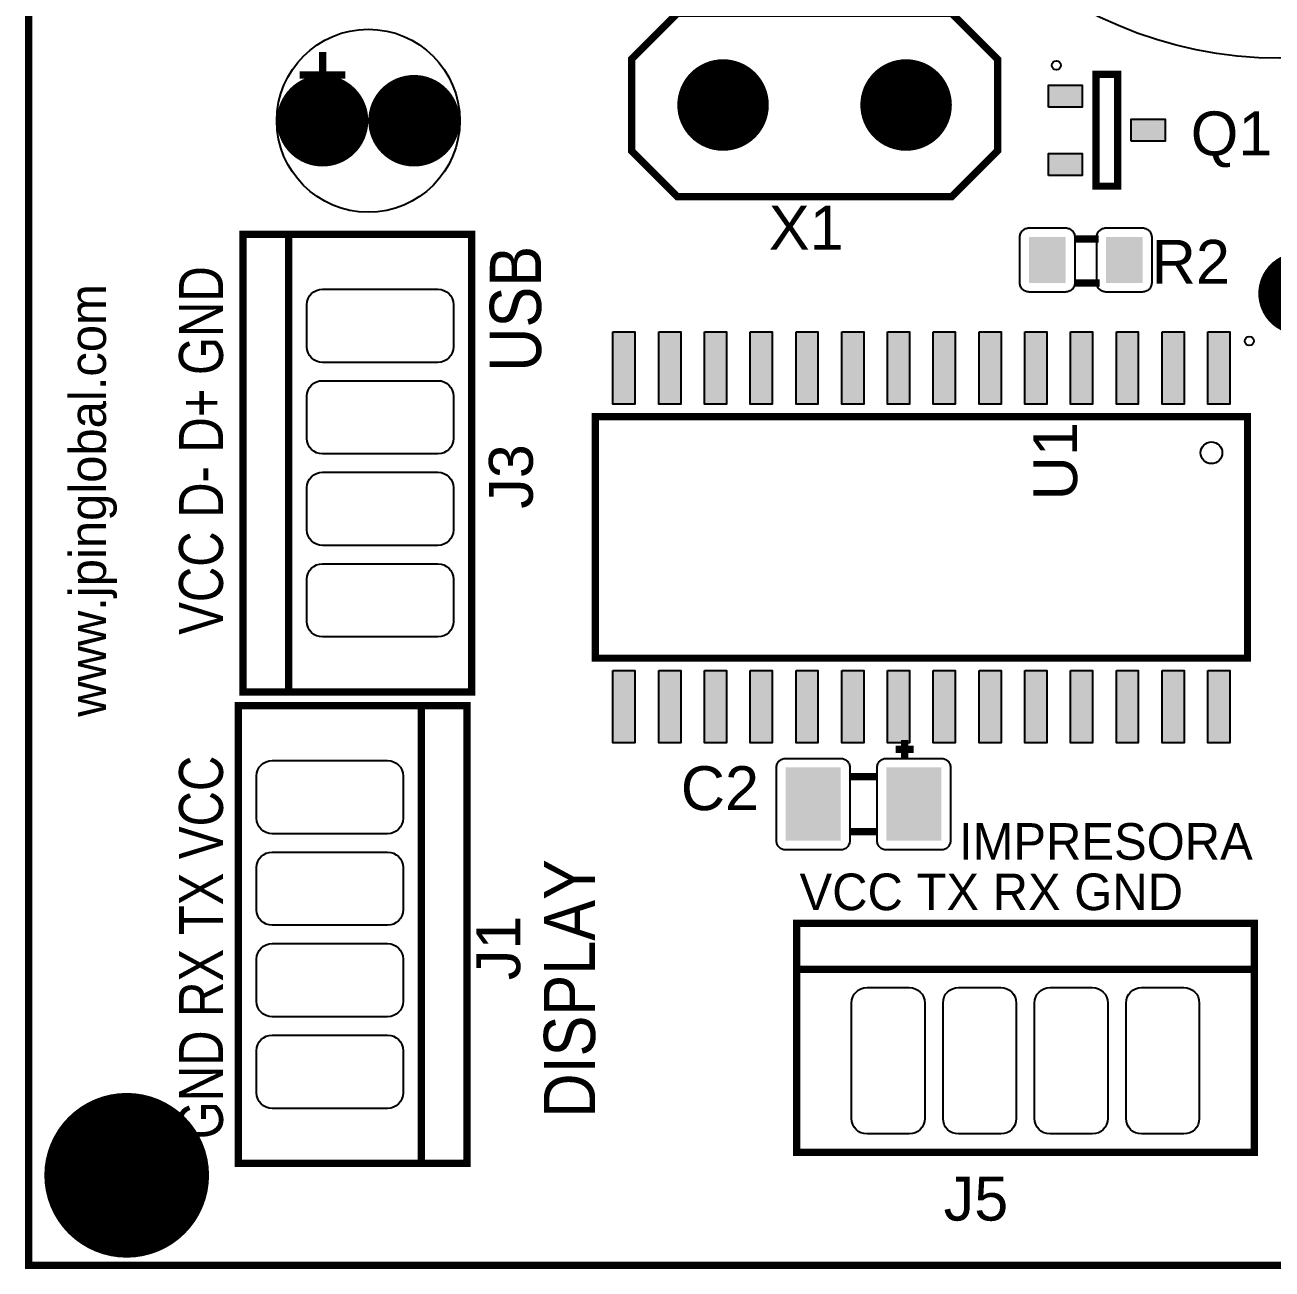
# Model space of a CAD drawing. Header units: inches. Extents: x -1.08 to 1.08, y -1.14 to 1.14.
# Drawn here: x -1.075 to 0.287, y -1.145 to 0.214 of the extents above; entities that cross this region are included whole.
import ezdxf

# ---------------------------------------------------------------- set-up
doc = ezdxf.new("R2010")
doc.units = ezdxf.units.IN
doc.layers.get('0').update_dxf_attribs({"linetype": 'CONTINUOUS'})

# ---------------------------------------------------------------- blocks, each defined once
blk = doc.blocks.new('RPAD')
blk.add_trace([(-0.5, -0.5), (-0.5, 0.5), (0.5, -0.5), (0.5, 0.5)])
blk = doc.blocks.new('EPAD')
at = {"const_width": 0.5}
blk.add_lwpolyline([(-0.25, 0, 1), (0.25, 0, 1)], format="xyb", close=True, dxfattribs=at)

msp = doc.modelspace()

# ---------------------------------------------------------------- linework, layer by layer
for points, const_width in [([(-1.071228, -1.14098), (1.071228, -1.14098), (1.071228, 1.14098), (-1.071228, 1.14098), (-1.071228, -1.14098)], 0.008), ([(-1.071228, -1.14098), (1.071228, -1.14098), (1.071228, 1.14098), (-1.071228, 1.14098), (-1.071228, -1.14098)], 0.008), ([(-1.071228, -1.14098), (1.071228, -1.14098), (1.071228, 1.14098), (-1.071228, 1.14098), (-1.071228, -1.14098)], 0.008), ([(-0.062409, 0.026776), (-0.362409, 0.026776), (-0.412409, 0.076776), (-0.412409, 0.176776), (-0.362409, 0.226776), (-0.062409, 0.226776), (-0.012409, 0.176776), (-0.012409, 0.076776), (-0.062409, 0.026776)], 0.008), ([(-0.062409, 0.026776), (-0.362409, 0.026776), (-0.412409, 0.076776), (-0.412409, 0.176776), (-0.362409, 0.226776), (-0.062409, 0.226776), (-0.012409, 0.176776), (-0.012409, 0.076776), (-0.062409, 0.026776)], 0.008), ([(-0.062409, 0.026776), (-0.362409, 0.026776), (-0.412409, 0.076776), (-0.412409, 0.176776), (-0.362409, 0.226776), (-0.062409, 0.226776), (-0.012409, 0.176776), (-0.012409, 0.076776), (-0.062409, 0.026776)], 0.008), ([(-0.750047, 0.18461), (-0.750047, 0.13461)], 0.008), ([(-0.750047, 0.18461), (-0.750047, 0.13461)], 0.008), ([(-0.750047, 0.18461), (-0.750047, 0.13461)], 0.008), ([(-0.775047, 0.15961), (-0.725047, 0.15961)], 0.008), ([(-0.775047, 0.15961), (-0.725047, 0.15961)], 0.008), ([(-0.775047, 0.15961), (-0.725047, 0.15961)], 0.008), ([(0.095071, 0.038193), (0.118693, 0.038193), (0.118693, 0.16024), (0.095071, 0.16024), (0.095071, 0.038193)], 0.007874), ([(0.095071, 0.038193), (0.118693, 0.038193), (0.118693, 0.16024), (0.095071, 0.16024), (0.095071, 0.038193)], 0.007874), ([(0.095071, 0.038193), (0.118693, 0.038193), (0.118693, 0.16024), (0.095071, 0.16024), (0.095071, 0.038193)], 0.007874), ([(-0.837047, -0.51439), (-0.587047, -0.51439), (-0.587047, -0.01439), (-0.837047, -0.01439), (-0.837047, -0.51439)], 0.008), ([(-0.837047, -0.51439), (-0.587047, -0.51439), (-0.587047, -0.01439), (-0.837047, -0.01439), (-0.837047, -0.51439)], 0.008), ([(-0.837047, -0.51439), (-0.587047, -0.51439), (-0.587047, -0.01439), (-0.837047, -0.01439), (-0.837047, -0.51439)], 0.008), ([(-0.787047, -0.51439), (-0.787047, -0.01439)], 0.008), ([(-0.787047, -0.51439), (-0.787047, -0.01439)], 0.008), ([(-0.787047, -0.51439), (-0.787047, -0.01439)], 0.008), ([(0.070921, -0.019516), (0.097921, -0.019516)], 0.008), ([(0.070921, -0.019516), (0.097921, -0.019516)], 0.008), ([(0.070921, -0.019516), (0.097921, -0.019516)], 0.008), ([(0.070921, -0.067516), (0.098921, -0.067516)], 0.008), ([(0.070921, -0.067516), (0.098921, -0.067516)], 0.008), ([(0.070921, -0.067516), (0.098921, -0.067516)], 0.008), ([(-0.451976, -0.213776), (-0.451976, -0.477555), (0.260622, -0.477555), (0.260622, -0.213776), (-0.451976, -0.213776)], 0.007874), ([(-0.451976, -0.213776), (-0.451976, -0.477555), (0.260622, -0.477555), (0.260622, -0.213776), (-0.451976, -0.213776)], 0.007874), ([(-0.451976, -0.213776), (-0.451976, -0.477555), (0.260622, -0.477555), (0.260622, -0.213776), (-0.451976, -0.213776)], 0.007874), ([(-0.842047, -1.02939), (-0.592047, -1.02939), (-0.592047, -0.52939), (-0.842047, -0.52939), (-0.842047, -1.02939)], 0.008), ([(-0.842047, -1.02939), (-0.592047, -1.02939), (-0.592047, -0.52939), (-0.842047, -0.52939), (-0.842047, -1.02939)], 0.008), ([(-0.842047, -1.02939), (-0.592047, -1.02939), (-0.592047, -0.52939), (-0.842047, -0.52939), (-0.842047, -1.02939)], 0.008), ([(-0.642047, -0.52939), (-0.642047, -1.02939)], 0.008), ([(-0.642047, -0.52939), (-0.642047, -1.02939)], 0.008), ([(-0.642047, -0.52939), (-0.642047, -1.02939)], 0.008), ([(-0.113984, -0.567004), (-0.113984, -0.587004)], 0.008), ([(-0.113984, -0.567004), (-0.113984, -0.587004)], 0.008), ([(-0.113984, -0.567004), (-0.113984, -0.587004)], 0.008), ([(-0.123984, -0.577004), (-0.103984, -0.577004)], 0.008), ([(-0.123984, -0.577004), (-0.103984, -0.577004)], 0.008), ([(-0.123984, -0.577004), (-0.103984, -0.577004)], 0.008), ([(-0.173984, -0.607004), (-0.143984, -0.607004)], 0.008), ([(-0.173984, -0.607004), (-0.143984, -0.607004)], 0.008), ([(-0.173984, -0.607004), (-0.143984, -0.607004)], 0.008), ([(-0.173984, -0.667004), (-0.143984, -0.667004)], 0.008), ([(-0.173984, -0.667004), (-0.143984, -0.667004)], 0.008), ([(-0.173984, -0.667004), (-0.143984, -0.667004)], 0.008), ([(-0.232047, -1.01739), (0.267953, -1.01739), (0.267953, -0.76739), (-0.232047, -0.76739), (-0.232047, -1.01739)], 0.008), ([(-0.232047, -1.01739), (0.267953, -1.01739), (0.267953, -0.76739), (-0.232047, -0.76739), (-0.232047, -1.01739)], 0.008), ([(-0.232047, -1.01739), (0.267953, -1.01739), (0.267953, -0.76739), (-0.232047, -0.76739), (-0.232047, -1.01739)], 0.008), ([(-0.232047, -0.81739), (0.267953, -0.81739)], 0.008), ([(-0.232047, -0.81739), (0.267953, -0.81739)], 0.008), ([(-0.232047, -0.81739), (0.267953, -0.81739)], 0.008)]:
    msp.add_lwpolyline(points, dxfattribs=dict(const_width=const_width))
for points in [[(0.043106, 0.124618), (0.043106, 0.148618), (0.080106, 0.148618), (0.080106, 0.124618), (0.043106, 0.124618)], [(0.133657, 0.087217), (0.133657, 0.111217), (0.170657, 0.111217), (0.170657, 0.087217), (0.133657, 0.087217)], [(0.043106, 0.049815), (0.043106, 0.073815), (0.080106, 0.073815), (0.080106, 0.049815), (0.043106, 0.049815)], [(0.021921, -0.007516), (0.061921, -0.007516), (0.062961, -0.007566), (0.063966, -0.007715), (0.064933, -0.007957), (0.065857, -0.008287), (0.066733, -0.008702), (0.067557, -0.009197), (0.068325, -0.009766), (0.069031, -0.010406), (0.069671, -0.011113), (0.07024, -0.01188), (0.070735, -0.012704), (0.07115, -0.01358), (0.07148, -0.014504), (0.071722, -0.015471), (0.071871, -0.016476), (0.071921, -0.017516), (0.071921, -0.067516), (0.071871, -0.068555), (0.071722, -0.06956), (0.07148, -0.070527), (0.07115, -0.071451), (0.070735, -0.072328), (0.07024, -0.073152), (0.069671, -0.073919), (0.069031, -0.074625), (0.068325, -0.075265), (0.067557, -0.075835), (0.066733, -0.07633), (0.065857, -0.076744), (0.064933, -0.077075), (0.063966, -0.077317), (0.062961, -0.077465), (0.061921, -0.077516), (0.021921, -0.077516), (0.020882, -0.077465), (0.019877, -0.077317), (0.01891, -0.077075), (0.017986, -0.076744), (0.017109, -0.07633), (0.016285, -0.075835), (0.015518, -0.075265), (0.014812, -0.074625), (0.014172, -0.073919), (0.013602, -0.073152), (0.013108, -0.072328), (0.012693, -0.071451), (0.012362, -0.070527), (0.01212, -0.06956), (0.011972, -0.068555), (0.011921, -0.067516), (0.011921, -0.017516), (0.011972, -0.016476), (0.01212, -0.015471), (0.012362, -0.014504), (0.012693, -0.01358), (0.013108, -0.012704), (0.013602, -0.01188), (0.014172, -0.011113), (0.014812, -0.010406), (0.015518, -0.009766), (0.016285, -0.009197), (0.017109, -0.008702), (0.017986, -0.008287), (0.01891, -0.007957), (0.019877, -0.007715), (0.020882, -0.007566), (0.021921, -0.007516)], [(0.105921, -0.007516), (0.145921, -0.007516), (0.146961, -0.007566), (0.147966, -0.007715), (0.148933, -0.007957), (0.149857, -0.008287), (0.150733, -0.008702), (0.151557, -0.009197), (0.152325, -0.009766), (0.153031, -0.010406), (0.153671, -0.011113), (0.15424, -0.01188), (0.154735, -0.012704), (0.15515, -0.01358), (0.15548, -0.014504), (0.155722, -0.015471), (0.155871, -0.016476), (0.155921, -0.017516), (0.155921, -0.067516), (0.155871, -0.068555), (0.155722, -0.06956), (0.15548, -0.070527), (0.15515, -0.071451), (0.154735, -0.072328), (0.15424, -0.073152), (0.153671, -0.073919), (0.153031, -0.074625), (0.152325, -0.075265), (0.151557, -0.075835), (0.150733, -0.07633), (0.149857, -0.076744), (0.148933, -0.077075), (0.147966, -0.077317), (0.146961, -0.077465), (0.145921, -0.077516), (0.105921, -0.077516), (0.104882, -0.077465), (0.103877, -0.077317), (0.10291, -0.077075), (0.101986, -0.076744), (0.101109, -0.07633), (0.100285, -0.075835), (0.099518, -0.075265), (0.098812, -0.074625), (0.098172, -0.073919), (0.097602, -0.073152), (0.097108, -0.072328), (0.096693, -0.071451), (0.096362, -0.070527), (0.09612, -0.06956), (0.095972, -0.068555), (0.095921, -0.067516), (0.095921, -0.017516), (0.095972, -0.016476), (0.09612, -0.015471), (0.096362, -0.014504), (0.096693, -0.01358), (0.097108, -0.012704), (0.097602, -0.01188), (0.098172, -0.011113), (0.098812, -0.010406), (0.099518, -0.009766), (0.100285, -0.009197), (0.101109, -0.008702), (0.101986, -0.008287), (0.10291, -0.007957), (0.103877, -0.007715), (0.104882, -0.007566), (0.105921, -0.007516)], [(-0.767047, -0.13739), (-0.767047, -0.09139), (-0.766709, -0.087914), (-0.765736, -0.0847), (-0.76419, -0.081809), (-0.762133, -0.079304), (-0.759628, -0.077247), (-0.756737, -0.075701), (-0.753523, -0.074728), (-0.750047, -0.07439), (-0.624047, -0.07439), (-0.620571, -0.074728), (-0.617357, -0.075701), (-0.614466, -0.077247), (-0.611961, -0.079304), (-0.609905, -0.081809), (-0.608359, -0.0847), (-0.607385, -0.087914), (-0.607047, -0.09139), (-0.607047, -0.13739), (-0.607385, -0.140866), (-0.608359, -0.14408), (-0.609905, -0.146971), (-0.611961, -0.149476), (-0.614466, -0.151532), (-0.617357, -0.153078), (-0.620571, -0.154052), (-0.624047, -0.15439), (-0.750047, -0.15439), (-0.753523, -0.154052), (-0.756737, -0.153078), (-0.759628, -0.151532), (-0.762133, -0.149476), (-0.76419, -0.146971), (-0.765736, -0.14408), (-0.766709, -0.140866), (-0.767047, -0.13739)], [(-0.432677, -0.121126), (-0.408677, -0.121126), (-0.408677, -0.200126), (-0.432677, -0.200126), (-0.432677, -0.121126)], [(-0.382677, -0.121126), (-0.358677, -0.121126), (-0.358677, -0.200126), (-0.382677, -0.200126), (-0.382677, -0.121126)], [(-0.332677, -0.121126), (-0.308677, -0.121126), (-0.308677, -0.200126), (-0.332677, -0.200126), (-0.332677, -0.121126)], [(-0.282677, -0.121126), (-0.258677, -0.121126), (-0.258677, -0.200126), (-0.282677, -0.200126), (-0.282677, -0.121126)], [(-0.232677, -0.121126), (-0.208677, -0.121126), (-0.208677, -0.200126), (-0.232677, -0.200126), (-0.232677, -0.121126)], [(-0.182677, -0.121126), (-0.158677, -0.121126), (-0.158677, -0.200126), (-0.182677, -0.200126), (-0.182677, -0.121126)], [(-0.132677, -0.121126), (-0.108677, -0.121126), (-0.108677, -0.200126), (-0.132677, -0.200126), (-0.132677, -0.121126)], [(-0.082677, -0.121126), (-0.058677, -0.121126), (-0.058677, -0.200126), (-0.082677, -0.200126), (-0.082677, -0.121126)], [(-0.032677, -0.121126), (-0.008677, -0.121126), (-0.008677, -0.200126), (-0.032677, -0.200126), (-0.032677, -0.121126)], [(0.017323, -0.121126), (0.041323, -0.121126), (0.041323, -0.200126), (0.017323, -0.200126), (0.017323, -0.121126)], [(0.067323, -0.121126), (0.091323, -0.121126), (0.091323, -0.200126), (0.067323, -0.200126), (0.067323, -0.121126)], [(0.117323, -0.121126), (0.141323, -0.121126), (0.141323, -0.200126), (0.117323, -0.200126), (0.117323, -0.121126)], [(0.167323, -0.121126), (0.191323, -0.121126), (0.191323, -0.200126), (0.167323, -0.200126), (0.167323, -0.121126)], [(0.217323, -0.121126), (0.241323, -0.121126), (0.241323, -0.200126), (0.217323, -0.200126), (0.217323, -0.121126)], [(-0.767047, -0.23739), (-0.767047, -0.19139), (-0.766709, -0.187914), (-0.765736, -0.1847), (-0.76419, -0.181809), (-0.762133, -0.179304), (-0.759628, -0.177247), (-0.756737, -0.175701), (-0.753523, -0.174728), (-0.750047, -0.17439), (-0.624047, -0.17439), (-0.620571, -0.174728), (-0.617357, -0.175701), (-0.614466, -0.177247), (-0.611961, -0.179304), (-0.609905, -0.181809), (-0.608359, -0.1847), (-0.607385, -0.187914), (-0.607047, -0.19139), (-0.607047, -0.23739), (-0.607385, -0.240866), (-0.608359, -0.24408), (-0.609905, -0.246971), (-0.611961, -0.249476), (-0.614466, -0.251532), (-0.617357, -0.253078), (-0.620571, -0.254052), (-0.624047, -0.25439), (-0.750047, -0.25439), (-0.753523, -0.254052), (-0.756737, -0.253078), (-0.759628, -0.251532), (-0.762133, -0.249476), (-0.76419, -0.246971), (-0.765736, -0.24408), (-0.766709, -0.240866), (-0.767047, -0.23739)], [(-0.767047, -0.33739), (-0.767047, -0.29139), (-0.766709, -0.287914), (-0.765736, -0.2847), (-0.76419, -0.281809), (-0.762133, -0.279304), (-0.759628, -0.277247), (-0.756737, -0.275701), (-0.753523, -0.274728), (-0.750047, -0.27439), (-0.624047, -0.27439), (-0.620571, -0.274728), (-0.617357, -0.275701), (-0.614466, -0.277247), (-0.611961, -0.279304), (-0.609905, -0.281809), (-0.608359, -0.2847), (-0.607385, -0.287914), (-0.607047, -0.29139), (-0.607047, -0.33739), (-0.607385, -0.340866), (-0.608359, -0.34408), (-0.609905, -0.346971), (-0.611961, -0.349476), (-0.614466, -0.351532), (-0.617357, -0.353078), (-0.620571, -0.354052), (-0.624047, -0.35439), (-0.750047, -0.35439), (-0.753523, -0.354052), (-0.756737, -0.353078), (-0.759628, -0.351532), (-0.762133, -0.349476), (-0.76419, -0.346971), (-0.765736, -0.34408), (-0.766709, -0.340866), (-0.767047, -0.33739)], [(-0.767047, -0.43739), (-0.767047, -0.39139), (-0.766709, -0.387914), (-0.765736, -0.3847), (-0.76419, -0.381809), (-0.762133, -0.379304), (-0.759628, -0.377247), (-0.756737, -0.375701), (-0.753523, -0.374728), (-0.750047, -0.37439), (-0.624047, -0.37439), (-0.620571, -0.374728), (-0.617357, -0.375701), (-0.614466, -0.377247), (-0.611961, -0.379304), (-0.609905, -0.381809), (-0.608359, -0.3847), (-0.607385, -0.387914), (-0.607047, -0.39139), (-0.607047, -0.43739), (-0.607385, -0.440866), (-0.608359, -0.44408), (-0.609905, -0.446971), (-0.611961, -0.449476), (-0.614466, -0.451532), (-0.617357, -0.453078), (-0.620571, -0.454052), (-0.624047, -0.45439), (-0.750047, -0.45439), (-0.753523, -0.454052), (-0.756737, -0.453078), (-0.759628, -0.451532), (-0.762133, -0.449476), (-0.76419, -0.446971), (-0.765736, -0.44408), (-0.766709, -0.440866), (-0.767047, -0.43739)], [(-0.432677, -0.491205), (-0.408677, -0.491205), (-0.408677, -0.570205), (-0.432677, -0.570205), (-0.432677, -0.491205)], [(-0.382677, -0.491205), (-0.358677, -0.491205), (-0.358677, -0.570205), (-0.382677, -0.570205), (-0.382677, -0.491205)], [(-0.332677, -0.491205), (-0.308677, -0.491205), (-0.308677, -0.570205), (-0.332677, -0.570205), (-0.332677, -0.491205)], [(-0.282677, -0.491205), (-0.258677, -0.491205), (-0.258677, -0.570205), (-0.282677, -0.570205), (-0.282677, -0.491205)], [(-0.232677, -0.491205), (-0.208677, -0.491205), (-0.208677, -0.570205), (-0.232677, -0.570205), (-0.232677, -0.491205)], [(-0.182677, -0.491205), (-0.158677, -0.491205), (-0.158677, -0.570205), (-0.182677, -0.570205), (-0.182677, -0.491205)], [(-0.132677, -0.491205), (-0.108677, -0.491205), (-0.108677, -0.570205), (-0.132677, -0.570205), (-0.132677, -0.491205)], [(-0.082677, -0.491205), (-0.058677, -0.491205), (-0.058677, -0.570205), (-0.082677, -0.570205), (-0.082677, -0.491205)], [(-0.032677, -0.491205), (-0.008677, -0.491205), (-0.008677, -0.570205), (-0.032677, -0.570205), (-0.032677, -0.491205)], [(0.017323, -0.491205), (0.041323, -0.491205), (0.041323, -0.570205), (0.017323, -0.570205), (0.017323, -0.491205)], [(0.067323, -0.491205), (0.091323, -0.491205), (0.091323, -0.570205), (0.067323, -0.570205), (0.067323, -0.491205)], [(0.117323, -0.491205), (0.141323, -0.491205), (0.141323, -0.570205), (0.117323, -0.570205), (0.117323, -0.491205)], [(0.167323, -0.491205), (0.191323, -0.491205), (0.191323, -0.570205), (0.167323, -0.570205), (0.167323, -0.491205)], [(0.217323, -0.491205), (0.241323, -0.491205), (0.241323, -0.570205), (0.217323, -0.570205), (0.217323, -0.491205)], [(-0.662047, -0.60639), (-0.662047, -0.65239), (-0.662385, -0.655866), (-0.663359, -0.65908), (-0.664905, -0.661971), (-0.666961, -0.664476), (-0.669466, -0.666532), (-0.672357, -0.668078), (-0.675571, -0.669052), (-0.679047, -0.66939), (-0.805047, -0.66939), (-0.808523, -0.669052), (-0.811737, -0.668078), (-0.814628, -0.666532), (-0.817133, -0.664476), (-0.81919, -0.661971), (-0.820736, -0.65908), (-0.821709, -0.655866), (-0.822047, -0.65239), (-0.822047, -0.60639), (-0.821709, -0.602914), (-0.820736, -0.5997), (-0.81919, -0.596809), (-0.817133, -0.594304), (-0.814628, -0.592247), (-0.811737, -0.590701), (-0.808523, -0.589728), (-0.805047, -0.58939), (-0.679047, -0.58939), (-0.675571, -0.589728), (-0.672357, -0.590701), (-0.669466, -0.592247), (-0.666961, -0.594304), (-0.664905, -0.596809), (-0.663359, -0.5997), (-0.662385, -0.602914), (-0.662047, -0.60639)], [(-0.243984, -0.587004), (-0.183984, -0.587004), (-0.182945, -0.587054), (-0.18194, -0.587203), (-0.180973, -0.587445), (-0.180049, -0.587776), (-0.179172, -0.58819), (-0.178348, -0.588685), (-0.177581, -0.589254), (-0.176875, -0.589894), (-0.176235, -0.590601), (-0.175665, -0.591368), (-0.175171, -0.592192), (-0.174756, -0.593069), (-0.174425, -0.593993), (-0.174183, -0.594959), (-0.174035, -0.595965), (-0.173984, -0.597004), (-0.173984, -0.677004), (-0.174035, -0.678043), (-0.174183, -0.679048), (-0.174425, -0.680015), (-0.174756, -0.680939), (-0.175171, -0.681816), (-0.175665, -0.68264), (-0.176235, -0.683407), (-0.176875, -0.684113), (-0.177581, -0.684754), (-0.178348, -0.685323), (-0.179172, -0.685818), (-0.180049, -0.686232), (-0.180973, -0.686563), (-0.18194, -0.686805), (-0.182945, -0.686954), (-0.183984, -0.687004), (-0.243984, -0.687004), (-0.245024, -0.686954), (-0.246029, -0.686805), (-0.246996, -0.686563), (-0.24792, -0.686232), (-0.248796, -0.685818), (-0.24962, -0.685323), (-0.250388, -0.684754), (-0.251094, -0.684113), (-0.251734, -0.683407), (-0.252303, -0.68264), (-0.252798, -0.681816), (-0.253213, -0.680939), (-0.253543, -0.680015), (-0.253785, -0.679048), (-0.253934, -0.678043), (-0.253984, -0.677004), (-0.253984, -0.597004), (-0.253934, -0.595965), (-0.253785, -0.594959), (-0.253543, -0.593993), (-0.253213, -0.593069), (-0.252798, -0.592192), (-0.252303, -0.591368), (-0.251734, -0.590601), (-0.251094, -0.589894), (-0.250388, -0.589254), (-0.24962, -0.588685), (-0.248796, -0.58819), (-0.24792, -0.587776), (-0.246996, -0.587445), (-0.246029, -0.587203), (-0.245024, -0.587054), (-0.243984, -0.587004)], [(-0.133984, -0.587004), (-0.073984, -0.587004), (-0.072945, -0.587054), (-0.07194, -0.587203), (-0.070973, -0.587445), (-0.070049, -0.587776), (-0.069172, -0.58819), (-0.068348, -0.588685), (-0.067581, -0.589254), (-0.066875, -0.589894), (-0.066235, -0.590601), (-0.065665, -0.591368), (-0.065171, -0.592192), (-0.064756, -0.593069), (-0.064425, -0.593993), (-0.064183, -0.594959), (-0.064035, -0.595965), (-0.063984, -0.597004), (-0.063984, -0.677004), (-0.064035, -0.678043), (-0.064183, -0.679048), (-0.064425, -0.680015), (-0.064756, -0.680939), (-0.065171, -0.681816), (-0.065665, -0.68264), (-0.066235, -0.683407), (-0.066875, -0.684113), (-0.067581, -0.684754), (-0.068348, -0.685323), (-0.069172, -0.685818), (-0.070049, -0.686232), (-0.070973, -0.686563), (-0.07194, -0.686805), (-0.072945, -0.686954), (-0.073984, -0.687004), (-0.133984, -0.687004), (-0.135024, -0.686954), (-0.136029, -0.686805), (-0.136996, -0.686563), (-0.13792, -0.686232), (-0.138796, -0.685818), (-0.13962, -0.685323), (-0.140388, -0.684754), (-0.141094, -0.684113), (-0.141734, -0.683407), (-0.142303, -0.68264), (-0.142798, -0.681816), (-0.143213, -0.680939), (-0.143543, -0.680015), (-0.143785, -0.679048), (-0.143934, -0.678043), (-0.143984, -0.677004), (-0.143984, -0.597004), (-0.143934, -0.595965), (-0.143785, -0.594959), (-0.143543, -0.593993), (-0.143213, -0.593069), (-0.142798, -0.592192), (-0.142303, -0.591368), (-0.141734, -0.590601), (-0.141094, -0.589894), (-0.140388, -0.589254), (-0.13962, -0.588685), (-0.138796, -0.58819), (-0.13792, -0.587776), (-0.136996, -0.587445), (-0.136029, -0.587203), (-0.135024, -0.587054), (-0.133984, -0.587004)], [(-0.662047, -0.70639), (-0.662047, -0.75239), (-0.662385, -0.755866), (-0.663359, -0.75908), (-0.664905, -0.761971), (-0.666961, -0.764476), (-0.669466, -0.766532), (-0.672357, -0.768078), (-0.675571, -0.769052), (-0.679047, -0.76939), (-0.805047, -0.76939), (-0.808523, -0.769052), (-0.811737, -0.768078), (-0.814628, -0.766532), (-0.817133, -0.764476), (-0.81919, -0.761971), (-0.820736, -0.75908), (-0.821709, -0.755866), (-0.822047, -0.75239), (-0.822047, -0.70639), (-0.821709, -0.702914), (-0.820736, -0.6997), (-0.81919, -0.696809), (-0.817133, -0.694304), (-0.814628, -0.692247), (-0.811737, -0.690701), (-0.808523, -0.689728), (-0.805047, -0.68939), (-0.679047, -0.68939), (-0.675571, -0.689728), (-0.672357, -0.690701), (-0.669466, -0.692247), (-0.666961, -0.694304), (-0.664905, -0.696809), (-0.663359, -0.6997), (-0.662385, -0.702914), (-0.662047, -0.70639)], [(-0.662047, -0.80639), (-0.662047, -0.85239), (-0.662385, -0.855866), (-0.663359, -0.85908), (-0.664905, -0.861971), (-0.666961, -0.864476), (-0.669466, -0.866532), (-0.672357, -0.868078), (-0.675571, -0.869052), (-0.679047, -0.86939), (-0.805047, -0.86939), (-0.808523, -0.869052), (-0.811737, -0.868078), (-0.814628, -0.866532), (-0.817133, -0.864476), (-0.81919, -0.861971), (-0.820736, -0.85908), (-0.821709, -0.855866), (-0.822047, -0.85239), (-0.822047, -0.80639), (-0.821709, -0.802914), (-0.820736, -0.7997), (-0.81919, -0.796809), (-0.817133, -0.794304), (-0.814628, -0.792247), (-0.811737, -0.790701), (-0.808523, -0.789728), (-0.805047, -0.78939), (-0.679047, -0.78939), (-0.675571, -0.789728), (-0.672357, -0.790701), (-0.669466, -0.792247), (-0.666961, -0.794304), (-0.664905, -0.796809), (-0.663359, -0.7997), (-0.662385, -0.802914), (-0.662047, -0.80639)], [(-0.155047, -0.83739), (-0.109047, -0.83739), (-0.105571, -0.837728), (-0.102357, -0.838701), (-0.099466, -0.840247), (-0.096961, -0.842304), (-0.094905, -0.844809), (-0.093359, -0.8477), (-0.092385, -0.850914), (-0.092047, -0.85439), (-0.092047, -0.98039), (-0.092385, -0.983866), (-0.093359, -0.98708), (-0.094905, -0.989971), (-0.096961, -0.992476), (-0.099466, -0.994532), (-0.102357, -0.996078), (-0.105571, -0.997052), (-0.109047, -0.99739), (-0.155047, -0.99739), (-0.158523, -0.997052), (-0.161737, -0.996078), (-0.164628, -0.994532), (-0.167133, -0.992476), (-0.16919, -0.989971), (-0.170736, -0.98708), (-0.171709, -0.983866), (-0.172047, -0.98039), (-0.172047, -0.85439), (-0.171709, -0.850914), (-0.170736, -0.8477), (-0.16919, -0.844809), (-0.167133, -0.842304), (-0.164628, -0.840247), (-0.161737, -0.838701), (-0.158523, -0.837728), (-0.155047, -0.83739)], [(-0.055047, -0.83739), (-0.009047, -0.83739), (-0.005571, -0.837728), (-0.002357, -0.838701), (0.000534, -0.840247), (0.003039, -0.842304), (0.005095, -0.844809), (0.006641, -0.8477), (0.007615, -0.850914), (0.007953, -0.85439), (0.007953, -0.98039), (0.007615, -0.983866), (0.006641, -0.98708), (0.005095, -0.989971), (0.003039, -0.992476), (0.000534, -0.994532), (-0.002357, -0.996078), (-0.005571, -0.997052), (-0.009047, -0.99739), (-0.055047, -0.99739), (-0.058523, -0.997052), (-0.061737, -0.996078), (-0.064628, -0.994532), (-0.067133, -0.992476), (-0.06919, -0.989971), (-0.070736, -0.98708), (-0.071709, -0.983866), (-0.072047, -0.98039), (-0.072047, -0.85439), (-0.071709, -0.850914), (-0.070736, -0.8477), (-0.06919, -0.844809), (-0.067133, -0.842304), (-0.064628, -0.840247), (-0.061737, -0.838701), (-0.058523, -0.837728), (-0.055047, -0.83739)], [(0.044953, -0.83739), (0.090953, -0.83739), (0.094429, -0.837728), (0.097643, -0.838701), (0.100534, -0.840247), (0.103039, -0.842304), (0.105095, -0.844809), (0.106641, -0.8477), (0.107615, -0.850914), (0.107953, -0.85439), (0.107953, -0.98039), (0.107615, -0.983866), (0.106641, -0.98708), (0.105095, -0.989971), (0.103039, -0.992476), (0.100534, -0.994532), (0.097643, -0.996078), (0.094429, -0.997052), (0.090953, -0.99739), (0.044953, -0.99739), (0.041477, -0.997052), (0.038263, -0.996078), (0.035372, -0.994532), (0.032867, -0.992476), (0.03081, -0.989971), (0.029264, -0.98708), (0.028291, -0.983866), (0.027953, -0.98039), (0.027953, -0.85439), (0.028291, -0.850914), (0.029264, -0.8477), (0.03081, -0.844809), (0.032867, -0.842304), (0.035372, -0.840247), (0.038263, -0.838701), (0.041477, -0.837728), (0.044953, -0.83739)], [(0.144953, -0.83739), (0.190953, -0.83739), (0.194429, -0.837728), (0.197643, -0.838701), (0.200534, -0.840247), (0.203039, -0.842304), (0.205095, -0.844809), (0.206641, -0.8477), (0.207615, -0.850914), (0.207953, -0.85439), (0.207953, -0.98039), (0.207615, -0.983866), (0.206641, -0.98708), (0.205095, -0.989971), (0.203039, -0.992476), (0.200534, -0.994532), (0.197643, -0.996078), (0.194429, -0.997052), (0.190953, -0.99739), (0.144953, -0.99739), (0.141477, -0.997052), (0.138263, -0.996078), (0.135372, -0.994532), (0.132867, -0.992476), (0.13081, -0.989971), (0.129264, -0.98708), (0.128291, -0.983866), (0.127953, -0.98039), (0.127953, -0.85439), (0.128291, -0.850914), (0.129264, -0.8477), (0.13081, -0.844809), (0.132867, -0.842304), (0.135372, -0.840247), (0.138263, -0.838701), (0.141477, -0.837728), (0.144953, -0.83739)], [(-0.662047, -0.90639), (-0.662047, -0.95239), (-0.662385, -0.955866), (-0.663359, -0.95908), (-0.664905, -0.961971), (-0.666961, -0.964476), (-0.669466, -0.966532), (-0.672357, -0.968078), (-0.675571, -0.969052), (-0.679047, -0.96939), (-0.805047, -0.96939), (-0.808523, -0.969052), (-0.811737, -0.968078), (-0.814628, -0.966532), (-0.817133, -0.964476), (-0.81919, -0.961971), (-0.820736, -0.95908), (-0.821709, -0.955866), (-0.822047, -0.95239), (-0.822047, -0.90639), (-0.821709, -0.902914), (-0.820736, -0.8997), (-0.81919, -0.896809), (-0.817133, -0.894304), (-0.814628, -0.892247), (-0.811737, -0.890701), (-0.808523, -0.889728), (-0.805047, -0.88939), (-0.679047, -0.88939), (-0.675571, -0.889728), (-0.672357, -0.890701), (-0.669466, -0.892247), (-0.666961, -0.894304), (-0.664905, -0.896809), (-0.663359, -0.8997), (-0.662385, -0.902914), (-0.662047, -0.90639)]]:
    msp.add_lwpolyline(points, close=True)
for centre, radius in [((0.295795, 0.630673), 0.452756), ((0.295795, 0.630673), 0.452756), ((0.295795, 0.630673), 0.452756), ((-0.700047, 0.10961), 0.1), ((-0.700047, 0.10961), 0.1), ((-0.700047, 0.10961), 0.1), ((0.051764, 0.170083), 0.004921), ((0.051764, 0.170083), 0.004921), ((0.051764, 0.170083), 0.004921), ((0.262591, -0.131098), 0.004921), ((0.262591, -0.131098), 0.004921), ((0.262591, -0.131098), 0.004921), ((0.221252, -0.253146), 0.011811), ((0.221252, -0.253146), 0.011811), ((0.221252, -0.253146), 0.011811)]:
    msp.add_circle(centre, radius)

# ---------------------------------------------------------------- block references
for name, p, xscale, yscale in [('EPAD', (-0.312409, 0.126776), 0.1, 0.1), ('EPAD', (-0.112409, 0.126776), 0.1, 0.1), ('EPAD', (-0.750047, 0.10961), 0.1, 0.1), ('EPAD', (-0.650047, 0.10961), 0.1, 0.1), ('RPAD', (0.041921, -0.042516), 0.04, 0.05), ('RPAD', (0.125921, -0.042516), 0.04, 0.05), ('EPAD', (0.317448, -0.079157), 0.09, 0.09), ('RPAD', (-0.420677, -0.160626), 0.024, 0.079), ('RPAD', (-0.370677, -0.160626), 0.024, 0.079), ('RPAD', (-0.320677, -0.160626), 0.024, 0.079), ('RPAD', (-0.270677, -0.160626), 0.024, 0.079), ('RPAD', (-0.220677, -0.160626), 0.024, 0.079), ('RPAD', (-0.170677, -0.160626), 0.024, 0.079), ('RPAD', (-0.120677, -0.160626), 0.024, 0.079), ('RPAD', (-0.070677, -0.160626), 0.024, 0.079), ('RPAD', (-0.020677, -0.160626), 0.024, 0.079), ('RPAD', (0.029323, -0.160626), 0.024, 0.079), ('RPAD', (0.079323, -0.160626), 0.024, 0.079), ('RPAD', (0.129323, -0.160626), 0.024, 0.079), ('RPAD', (0.179323, -0.160626), 0.024, 0.079), ('RPAD', (0.229323, -0.160626), 0.024, 0.079), ('RPAD', (-0.420677, -0.530705), 0.024, 0.079), ('RPAD', (-0.370677, -0.530705), 0.024, 0.079), ('RPAD', (-0.320677, -0.530705), 0.024, 0.079), ('RPAD', (-0.270677, -0.530705), 0.024, 0.079), ('RPAD', (-0.220677, -0.530705), 0.024, 0.079), ('RPAD', (-0.170677, -0.530705), 0.024, 0.079), ('RPAD', (-0.120677, -0.530705), 0.024, 0.079), ('RPAD', (-0.070677, -0.530705), 0.024, 0.079), ('RPAD', (-0.020677, -0.530705), 0.024, 0.079), ('RPAD', (0.029323, -0.530705), 0.024, 0.079), ('RPAD', (0.079323, -0.530705), 0.024, 0.079), ('RPAD', (0.129323, -0.530705), 0.024, 0.079), ('RPAD', (0.179323, -0.530705), 0.024, 0.079), ('RPAD', (0.229323, -0.530705), 0.024, 0.079), ('RPAD', (-0.213984, -0.637004), 0.06, 0.08), ('RPAD', (-0.103984, -0.637004), 0.06, 0.08), ('EPAD', (-0.964047, -1.042555), 0.18, 0.18)]:
    msp.add_blockref(name, p, dxfattribs=dict(xscale=xscale, yscale=yscale))
at = {"xscale": 0.024, "yscale": 0.037, "rotation": 90}
for p in [(0.061606, 0.136618), (0.152157, 0.099217), (0.061606, 0.061815)]:
    msp.add_blockref('RPAD', p, dxfattribs=at)

# ---------------------------------------------------------------- texts
at = {"width": 1.041667}
for s, p in [('Q1', (0.198614, 0.071752)), ('Q1', (0.198614, 0.071752)), ('Q1', (0.198614, 0.071752)), ('X1', (-0.262409, -0.031224)), ('X1', (-0.262409, -0.031224)), ('X1', (-0.262409, -0.031224)), ('R2', (0.155969, -0.068571)), ('R2', (0.155969, -0.068571)), ('R2', (0.155969, -0.068571)), ('C2', (-0.358591, -0.643618)), ('C2', (-0.358591, -0.643618)), ('C2', (-0.358591, -0.643618)), ('J5', (-0.071417, -1.092035)), ('J5', (-0.071417, -1.092035)), ('J5', (-0.071417, -1.092035))]:
    msp.add_text(s, height=0.048, dxfattribs=at).set_placement(p)
for s, height, width, p in [('USB', 0.056, 0.892857, (-0.511283, -0.164602)), ('USB', 0.056, 0.892857, (-0.511283, -0.164602)), ('USB', 0.056, 0.892857, (-0.511283, -0.164602)), ('VCC D- D+ GND', 0.048, 0.833333, (-0.858866, -0.452004)), ('VCC D- D+ GND', 0.048, 0.833333, (-0.858866, -0.452004)), ('VCC D- D+ GND', 0.048, 0.833333, (-0.858866, -0.452004)), ('U1', 0.048, 1.041667, (0.074465, -0.305114)), ('U1', 0.048, 1.041667, (0.074465, -0.305114)), ('U1', 0.048, 1.041667, (0.074465, -0.305114)), ('J3', 0.048, 1.041667, (-0.520276, -0.31439)), ('J3', 0.048, 1.041667, (-0.520276, -0.31439)), ('J3', 0.048, 1.041667, (-0.520276, -0.31439)), ('GND RX TX VCC', 0.048, 0.833333, (-0.858866, -1.003185)), ('GND RX TX VCC', 0.048, 0.833333, (-0.858866, -1.003185)), ('GND RX TX VCC', 0.048, 0.833333, (-0.858866, -1.003185)), ('DISPLAY', 0.056, 0.892857, (-0.452228, -0.979563)), ('DISPLAY', 0.056, 0.892857, (-0.452228, -0.979563)), ('DISPLAY', 0.056, 0.892857, (-0.452228, -0.979563)), ('J1', 0.048, 1.041667, (-0.534047, -0.82939)), ('J1', 0.048, 1.041667, (-0.534047, -0.82939)), ('J1', 0.048, 1.041667, (-0.534047, -0.82939))]:
    msp.add_text(s, height=height, rotation=90, dxfattribs=dict(width=width)).set_placement(p)
msp.add_text('www.jpinglobal.com', height=0.04, rotation=90).set_placement((-0.986654, -0.54161))
msp.add_text('www.jpinglobal.com', height=0.04, rotation=90).set_placement((-0.986654, -0.54161))
msp.add_text('www.jpinglobal.com', height=0.04, rotation=90).set_placement((-0.986654, -0.54161))
for s, p in [('IMPRESORA', (-0.054598, -0.697791)), ('IMPRESORA', (-0.054598, -0.697791)), ('IMPRESORA', (-0.054598, -0.697791)), ('VCC TX RX GND', (-0.228844, -0.752865)), ('VCC TX RX GND', (-0.228844, -0.752865)), ('VCC TX RX GND', (-0.228844, -0.752865))]:
    msp.add_text(s, height=0.04).set_placement(p)

doc.saveas('drawing.dxf')
